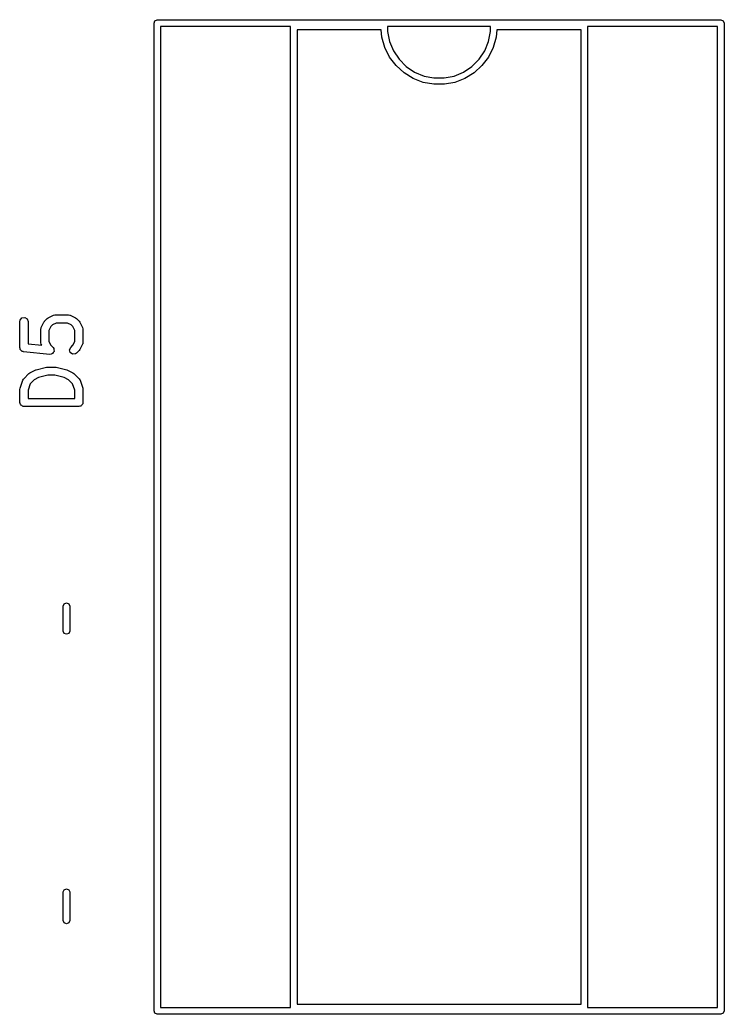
# Model space of a CAD drawing. Extents: x 44 to 148, y -85 to -25.
# Drawn here: x 111.89 to 124.73, y -59.67 to -41.53 of the extents above; entities that cross this region are included whole.
import ezdxf

# ---------------------------------------------------------------- set-up
doc = ezdxf.new("R2010")
doc.units = 0
doc.layers.add('BLACK', color=7, linetype='CONTINUOUS')

msp = doc.modelspace()

# ---------------------------------------------------------------- linework, layer by layer
at = {"layer": 'BLACK', "linetype": 'CONTINUOUS'}
for p, q in [((114.349974, -41.544374), (114.3924, -41.5268)), ((114.3924, -41.5268), (124.6724, -41.5268)), ((124.6724, -41.5268), (124.714826, -41.544374)), ((114.3324, -41.5868), (114.349974, -41.544374)), ((114.3324, -59.6068), (114.3324, -41.5868)), ((114.4524, -41.6468), (114.4524, -59.5468)), ((116.8224, -41.6468), (114.4524, -41.6468)), ((116.8224, -59.5468), (116.8224, -41.6468)), ((116.9424, -41.7068), (116.9424, -59.4868)), ((118.47796, -41.7068), (116.9424, -41.7068)), ((118.490449, -41.841574), (118.47796, -41.7068)), ((118.5924, -41.6468), (118.5924, -41.739382)), ((120.4724, -41.6468), (118.5924, -41.6468)), ((120.4724, -41.739382), (120.4724, -41.6468)), ((120.58684, -41.7068), (120.574351, -41.841574)), ((122.1224, -41.7068), (120.58684, -41.7068)), ((122.1224, -59.4868), (122.1224, -41.7068)), ((122.2424, -41.6468), (122.2424, -59.5468)), ((124.6124, -41.6468), (122.2424, -41.6468)), ((124.6124, -59.5468), (124.6124, -41.6468)), ((124.714826, -41.544374), (124.7324, -41.5868)), ((124.7324, -41.5868), (124.7324, -59.6068)), ((118.543979, -42.029716), (118.490449, -41.841574)), ((118.5924, -41.739382), (118.628524, -41.920988)), ((120.436276, -41.920988), (120.4724, -41.739382)), ((120.574351, -41.841574), (120.520821, -42.029716)), ((118.63117, -42.204818), (118.543979, -42.029716)), ((118.628524, -41.920988), (118.699383, -42.092057)), ((120.365417, -42.092057), (120.436276, -41.920988)), ((120.520821, -42.029716), (120.43363, -42.204818)), ((118.749051, -42.360917), (118.63117, -42.204818)), ((118.699383, -42.092057), (118.802255, -42.246015)), ((118.802255, -42.246015), (118.933185, -42.376945)), ((120.131615, -42.376945), (120.262545, -42.246015)), ((120.262545, -42.246015), (120.365417, -42.092057)), ((120.43363, -42.204818), (120.315749, -42.360917)), ((118.893607, -42.492698), (118.749051, -42.360917)), ((118.933185, -42.376945), (119.087143, -42.479817)), ((119.977657, -42.479817), (120.131615, -42.376945)), ((120.315749, -42.360917), (120.171193, -42.492698)), ((119.059917, -42.595673), (118.893607, -42.492698)), ((119.242317, -42.666335), (119.059917, -42.595673)), ((119.087143, -42.479817), (119.258212, -42.550676)), ((119.258212, -42.550676), (119.439818, -42.5868)), ((119.439818, -42.5868), (119.624982, -42.5868)), ((119.624982, -42.5868), (119.806588, -42.550676)), ((119.806588, -42.550676), (119.977657, -42.479817)), ((120.004883, -42.595673), (119.822483, -42.666335)), ((120.171193, -42.492698), (120.004883, -42.595673)), ((119.434596, -42.702278), (119.242317, -42.666335)), ((119.630204, -42.702278), (119.434596, -42.702278)), ((119.822483, -42.666335), (119.630204, -42.702278)), ((111.890342, -47.005252), (111.923319, -46.965952)), ((111.923319, -46.965952), (111.973843, -46.957043)), ((111.973843, -46.957043), (112.018272, -46.982695)), ((112.336357, -47.02549), (112.383976, -46.977871)), ((112.383976, -46.977871), (112.402342, -46.965011)), ((112.402342, -46.965011), (112.403468, -46.963822)), ((112.403468, -46.963822), (112.498706, -46.916203)), ((112.498706, -46.916203), (112.523672, -46.908777)), ((112.523672, -46.908777), (112.528033, -46.909818)), ((112.528033, -46.909818), (112.532247, -46.908285)), ((112.532247, -46.908285), (112.770342, -46.908285)), ((112.770342, -46.908285), (112.795994, -46.912808)), ((112.795994, -46.912808), (112.799429, -46.91569)), ((112.799429, -46.91569), (112.803883, -46.916203)), ((112.803883, -46.916203), (112.899121, -46.963822)), ((112.899121, -46.963822), (112.917129, -46.977178)), ((112.917129, -46.977178), (112.918612, -46.97787)), ((112.918612, -46.97787), (112.966232, -47.025489)), ((111.885819, -47.030904), (111.890342, -47.005252)), ((111.885819, -47.507094), (111.885819, -47.030904)), ((112.018272, -46.982695), (112.035819, -47.030904)), ((112.035819, -47.030904), (112.035819, -47.439219)), ((112.266771, -47.173761), (112.271294, -47.148109)), ((112.271294, -47.148109), (112.274176, -47.144673)), ((112.274176, -47.144673), (112.274689, -47.14022)), ((112.274689, -47.14022), (112.322308, -47.044982)), ((112.322308, -47.044982), (112.335666, -47.026971)), ((112.335666, -47.026971), (112.336357, -47.02549)), ((112.451029, -47.12295), (112.416771, -47.191466)), ((112.481436, -47.092543), (112.451029, -47.12295)), ((112.549952, -47.058285), (112.481436, -47.092543)), ((112.752637, -47.058285), (112.549952, -47.058285)), ((112.821153, -47.092543), (112.752637, -47.058285)), ((112.851561, -47.12295), (112.821153, -47.092543)), ((112.885819, -47.191466), (112.851561, -47.12295)), ((112.966232, -47.025489), (112.979094, -47.043857)), ((112.979094, -47.043857), (112.980282, -47.044982)), ((112.980282, -47.044982), (113.027901, -47.14022)), ((113.027901, -47.14022), (113.035327, -47.165186)), ((112.266771, -47.411856), (112.266771, -47.173761)), ((112.416771, -47.191466), (112.416771, -47.394151)), ((112.885819, -47.394151), (112.885819, -47.191466)), ((113.035327, -47.165186), (113.034285, -47.169547)), ((113.034285, -47.169547), (113.035819, -47.173761)), ((113.035819, -47.173761), (113.035819, -47.411856)), ((111.891266, -47.52206), (111.885819, -47.507094)), ((111.892458, -47.537945), (111.891266, -47.52206)), ((112.035819, -47.439219), (112.284009, -47.464038)), ((112.268304, -47.416069), (112.266771, -47.411856)), ((112.267263, -47.42043), (112.268304, -47.416069)), ((112.274689, -47.445397), (112.267263, -47.42043)), ((112.284009, -47.464038), (112.274689, -47.445397)), ((112.416771, -47.394151), (112.451029, -47.462667)), ((112.451029, -47.462667), (112.490042, -47.50168)), ((112.490042, -47.50168), (112.504982, -47.523017)), ((112.504982, -47.523017), (112.505024, -47.523508)), ((112.505024, -47.523508), (112.50537, -47.523862)), ((112.50537, -47.523862), (112.507257, -47.549022)), ((112.790866, -47.548176), (112.812548, -47.501679)), ((112.812548, -47.501679), (112.851561, -47.462666)), ((112.851561, -47.462666), (112.885819, -47.394151)), ((113.027901, -47.445397), (112.980282, -47.540635)), ((113.028413, -47.440943), (113.027901, -47.445397)), ((113.031296, -47.437508), (113.028413, -47.440943)), ((113.035819, -47.411856), (113.031296, -47.437508)), ((111.89978, -47.545451), (111.892458, -47.537945)), ((111.903366, -47.555303), (111.89978, -47.545451)), ((111.917159, -47.563266), (111.903366, -47.555303)), ((111.928282, -47.574669), (111.917159, -47.563266)), ((111.945102, -47.5794), (111.928282, -47.574669)), ((111.947795, -47.580955), (111.945102, -47.5794)), ((111.949537, -47.580647), (111.947795, -47.580955)), ((111.953356, -47.581722), (111.949537, -47.580647)), ((112.429546, -47.629341), (111.953356, -47.581722)), ((112.430025, -47.629218), (112.429546, -47.629341)), ((112.430472, -47.629427), (112.430025, -47.629218)), ((112.454822, -47.622902), (112.430472, -47.629427)), ((112.479262, -47.616678), (112.454822, -47.622902)), ((112.479549, -47.616277), (112.479262, -47.616678)), ((112.480027, -47.61615), (112.479549, -47.616277)), ((112.494475, -47.595514), (112.480027, -47.61615)), ((112.509207, -47.575022), (112.494475, -47.595514)), ((112.507257, -47.549022), (112.509453, -47.574124)), ((112.509453, -47.574124), (112.509169, -47.574528)), ((112.509169, -47.574528), (112.509207, -47.575022)), ((112.804143, -47.597731), (112.790866, -47.548176)), ((112.846168, -47.627157), (112.804143, -47.597731)), ((112.897275, -47.622687), (112.846168, -47.627157)), ((112.918612, -47.607747), (112.897275, -47.622687)), ((112.966232, -47.560128), (112.918612, -47.607747)), ((112.966922, -47.558646), (112.966232, -47.560128)), ((112.980282, -47.540635), (112.966922, -47.558646)), ((112.180724, -47.910524), (112.3712, -47.862905)), ((112.3712, -47.862905), (112.386132, -47.861851)), ((112.386132, -47.861851), (112.38939, -47.860666)), ((112.38939, -47.860666), (112.532247, -47.860666)), ((112.532247, -47.860666), (112.546988, -47.863265)), ((112.546988, -47.863265), (112.550437, -47.862905)), ((112.550437, -47.862905), (112.740913, -47.910524)), ((111.955405, -48.073109), (112.050643, -47.977871)), ((112.050643, -47.977871), (112.069011, -47.965008)), ((112.069011, -47.965008), (112.070135, -47.963822)), ((112.070135, -47.963822), (112.165373, -47.916203)), ((112.22509, -48.054049), (112.148103, -48.092543)), ((112.165373, -47.916203), (112.177779, -47.912512)), ((112.177779, -47.912512), (112.180724, -47.910524)), ((112.398624, -48.010666), (112.22509, -48.054049)), ((112.523013, -48.010666), (112.398624, -48.010666)), ((112.696547, -48.054049), (112.523013, -48.010666)), ((112.773534, -48.092543), (112.696547, -48.054049)), ((112.740913, -47.910524), (112.752735, -47.915796)), ((112.752735, -47.915796), (112.756264, -47.916203)), ((112.756264, -47.916203), (112.851502, -47.963822)), ((112.851502, -47.963822), (112.869512, -47.97718)), ((112.869512, -47.97718), (112.870994, -47.977871)), ((112.870994, -47.977871), (112.966233, -48.073109)), ((111.885819, -48.268999), (111.889712, -48.246916)), ((111.889668, -48.245282), (111.937287, -48.102425)), ((111.889712, -48.246916), (111.889668, -48.245282)), ((111.937287, -48.102425), (111.949689, -48.07952)), ((111.949689, -48.07952), (111.95351, -48.077172)), ((111.95351, -48.077172), (111.955405, -48.073109)), ((112.07399, -48.166655), (112.035819, -48.281169)), ((112.148103, -48.092543), (112.07399, -48.166655)), ((112.847648, -48.166656), (112.773534, -48.092543)), ((112.885819, -48.281169), (112.847648, -48.166656)), ((112.966233, -48.073109), (112.981174, -48.094446)), ((112.981174, -48.094446), (112.981564, -48.098914)), ((112.981564, -48.098914), (112.984351, -48.102425)), ((112.984351, -48.102425), (113.03197, -48.245281)), ((113.03197, -48.245281), (113.035259, -48.267461)), ((111.885819, -48.507094), (111.885819, -48.268999)), ((112.035819, -48.281169), (112.035819, -48.432094)), ((112.035819, -48.432094), (112.885819, -48.432094)), ((112.885819, -48.432094), (112.885819, -48.281169)), ((113.035259, -48.267461), (113.035819, -48.268999)), ((113.035819, -48.268999), (113.035819, -48.507094)), ((111.892482, -48.525402), (111.885819, -48.507094)), ((111.895867, -48.544594), (111.892482, -48.525402)), ((111.901051, -48.548944), (111.895867, -48.544594)), ((111.903366, -48.555303), (111.901051, -48.548944)), ((111.920239, -48.565045), (111.903366, -48.555303)), ((111.935167, -48.577571), (111.920239, -48.565045)), ((111.944909, -48.579288), (111.935167, -48.577571)), ((111.947795, -48.580955), (111.944909, -48.579288)), ((111.951077, -48.580376), (111.947795, -48.580955)), ((111.960819, -48.582094), (111.951077, -48.580376)), ((112.960819, -48.582094), (111.960819, -48.582094)), ((112.979127, -48.57543), (112.960819, -48.582094)), ((112.998319, -48.572046), (112.979127, -48.57543)), ((113.002669, -48.566861), (112.998319, -48.572046)), ((113.009028, -48.564547), (113.002669, -48.566861)), ((113.01877, -48.547673), (113.009028, -48.564547)), ((113.031296, -48.532746), (113.01877, -48.547673)), ((113.033013, -48.523003), (113.031296, -48.532746)), ((113.03468, -48.520118), (113.033013, -48.523003)), ((113.035819, -48.507094), (113.034101, -48.516835)), ((113.034101, -48.516835), (113.03468, -48.520118)), ((112.675, -52.222936), (112.692574, -52.18051)), ((112.675, -52.677064), (112.675, -52.222936)), ((112.692574, -52.18051), (112.735, -52.162936)), ((112.735, -52.162936), (112.777426, -52.18051)), ((112.777426, -52.18051), (112.795, -52.222936)), ((112.795, -52.222936), (112.795, -52.677064)), ((112.692574, -52.71949), (112.675, -52.677064)), ((112.735, -52.737064), (112.692574, -52.71949)), ((112.777426, -52.71949), (112.735, -52.737064)), ((112.795, -52.677064), (112.777426, -52.71949)), ((112.675, -57.438748), (112.692574, -57.396322)), ((112.675, -57.961252), (112.675, -57.438748)), ((112.692574, -57.396322), (112.735, -57.378748)), ((112.735, -57.378748), (112.777426, -57.396322)), ((112.777426, -57.396322), (112.795, -57.438748)), ((112.795, -57.438748), (112.795, -57.961252)), ((112.692574, -58.003678), (112.675, -57.961252)), ((112.735, -58.021252), (112.692574, -58.003678)), ((112.777426, -58.003678), (112.735, -58.021252)), ((112.795, -57.961252), (112.777426, -58.003678)), ((116.9424, -59.4868), (122.1224, -59.4868)), ((114.349974, -59.649226), (114.3324, -59.6068)), ((114.3924, -59.6668), (114.349974, -59.649226)), ((124.6724, -59.6668), (114.3924, -59.6668)), ((114.4524, -59.5468), (116.8224, -59.5468)), ((122.2424, -59.5468), (124.6124, -59.5468)), ((124.714826, -59.649226), (124.6724, -59.6668)), ((124.7324, -59.6068), (124.714826, -59.649226))]:
    msp.add_line(p, q, dxfattribs=at)

doc.saveas('drawing.dxf')
